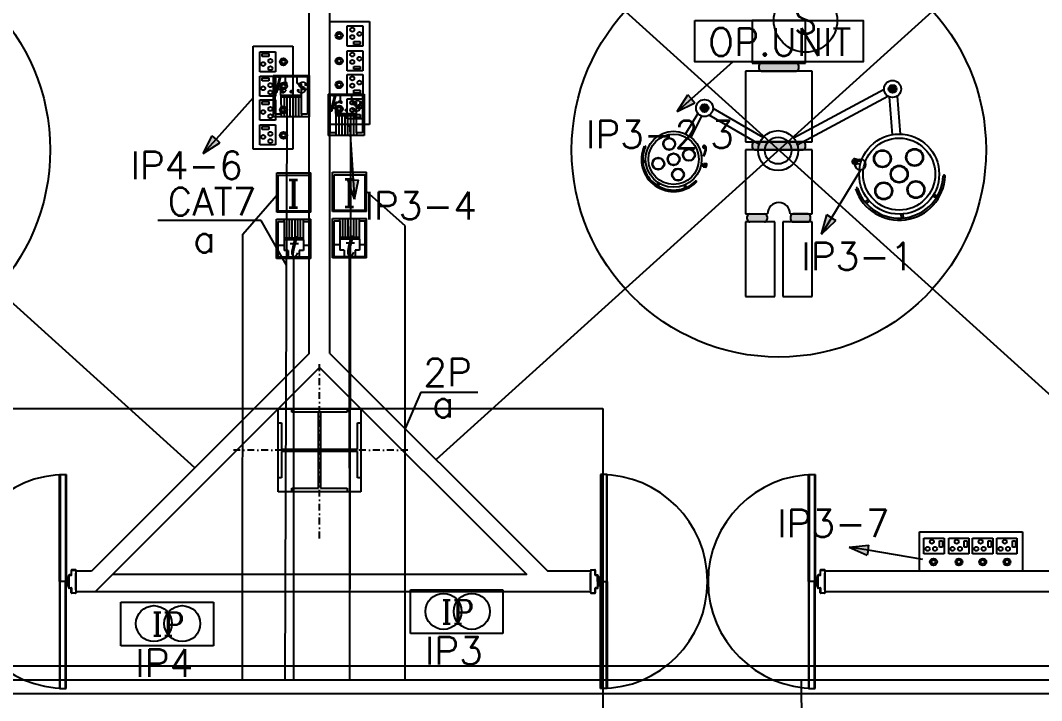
# Model space of a CAD drawing. Header units: inches. Extents: x 567429 to 582707, y 126347 to 133675.
# Drawn here: x 569376 to 570116, y 128859 to 129351 of the extents above; entities that cross this region are included whole.
import ezdxf
from ezdxf.enums import TextEntityAlignment as Align

# ---------------------------------------------------------------- set-up
doc = ezdxf.new("R2010")
doc.units = ezdxf.units.IN
doc.header["$MEASUREMENT"] = 0
doc.linetypes.add('DASHDOT2', pattern=[0.5, 0.25, -0.125, 0, -0.125])
for name, color, linetype in [('COMPUTER', 3, 'Continuous'), ('COMPUTER WIRE', 4, 'Continuous'), ('Door', 1, 'Continuous'), ('ELECT', 3, 'Continuous'), ('FIRE', 3, 'Continuous'), ('FIRE WIRE', 4, 'Continuous'), ('L.C C.T', 5, 'Continuous'), ('mobl', 11, 'Continuous'), ('SOCKET', 3, 'Continuous'), ('SOCKET WIRE', 4, 'Continuous'), ('SOTOON', 2, 'Continuous'), ('TEL', 3, 'Continuous'), ('TEL WIRE', 4, 'Continuous'), ('wall kanaf', 4, 'Continuous')]:
    doc.layers.add(name, color=color, linetype=linetype)
doc.styles.add('2floorplan$0$style1', font='romans.shx', dxfattribs={"height": 40})
doc.styles.add('ITALICT', font='italict', dxfattribs={"height": 22.5})
doc.styles.add('ROMANC', font='ROMANC.shx')
doc.styles.add('ROMANS', font='romans.shx')

# ---------------------------------------------------------------- blocks, each defined once
blk = doc.blocks.new('trans(IP)')
at = {"layer": 'SOCKET', "color": 3}
for p, q in [((-31.46, -16), (-31.46, 15.5)), ((-31.46, 15.5), (35.54, 15.5)), ((35.54, 15.5), (35.54, -16)), ((35.54, -16), (-31.46, -16))]:
    blk.add_line(p, q, dxfattribs=at)
for centre in [(-7.46, 0), (13.04, 0)]:
    blk.add_circle(centre, 13.04, dxfattribs=at)
at = {"layer": 'SOCKET', "color": 2, "style": 'ROMANC'}
blk.add_text('IP', height=17, dxfattribs=at).set_placement((-9.13, -8.91))
blk = doc.blocks.new('FELESH')
at = {"layer": 'ELECT', "ltscale": 5}
for points in [[(5.31, 6.5), (3.03, 7.97), (-0.07, -1.84)], [(5.31, 6.5), (3.03, 7.97), (-0.07, -1.84)], [(5.31, 6.5), (7.58, 5.03), (-0.07, -1.84)], [(5.31, 6.5), (7.58, 5.03), (-0.07, -1.84)]]:
    blk.add_hatch(color=4, dxfattribs=at).paths.add_polyline_path(points)
at = {"layer": 'ELECT', "color": 4, "ltscale": 5}
for p, q in [((20.97, 30.75), (5.31, 6.5)), ((5.31, 6.5), (-0.07, -1.84))]:
    blk.add_line(p, q, dxfattribs=at)
at = {"layer": 'ELECT', "color": 4}
for p, q in [((-0.07, -1.84), (3.03, 7.97)), ((5.31, 6.5), (3.03, 7.97)), ((5.31, 6.5), (7.58, 5.03)), ((-0.07, -1.84), (7.58, 5.03)), ((-0.07, -1.84), (7.58, 5.03))]:
    blk.add_line(p, q, dxfattribs=at)
blk = doc.blocks.new('OP.UNIT')
at = {"layer": 'SOCKET'}
blk.add_lwpolyline([(-0.6092, 0.2991), (0.6092, 0.2991), (0.6092, 0), (-0.6092, 0)], close=True, dxfattribs=at)
at = {"layer": 'SOCKET', "color": 2, "ltscale": 5, "style": 'ROMANS'}
blk.add_text('OP.UNIT', height=0.2, rotation=359.95776, dxfattribs=at).set_placement((0.0056, -0.0178), align=Align.BOTTOM_CENTER)
blk = doc.blocks.new('OP.S')
at = {"layer": 'SOCKET', "lineweight": -2, "ltscale": 2}
for p, q in [((-53.8, 0), (53.8, 0)), ((-53.8, -41.2), (-53.8, 0)), ((53.8, 0), (53.8, -41.2)), ((53.8, -41.2), (-53.8, -41.2))]:
    blk.add_line(p, q, dxfattribs=at)
at = {"layer": 'SOCKET', "color": 2, "lineweight": -2, "ltscale": 2}
for p, q in [((-49.2, -6.9), (-28.2, -6.9)), ((-49.2, -23.3), (-49.2, -6.9)), ((-33, -9.5), (-29.9, -9.5)), ((-33, -16.2), (-33, -9.5)), ((-29.9, -9.5), (-29.9, -16.2)), ((-28.2, -6.9), (-28.2, -23.3)), ((-23.2, -6.9), (-2.2, -6.9)), ((-23.2, -23.3), (-23.2, -6.9)), ((-7, -9.5), (-3.9, -9.5)), ((-7, -16.2), (-7, -9.5)), ((-3.9, -9.5), (-3.9, -16.2)), ((-2.2, -6.9), (-2.2, -23.3)), ((1.7, -6.9), (22.7, -6.9)), ((1.7, -23.3), (1.7, -6.9)), ((17.9, -9.5), (21, -9.5)), ((17.9, -16.2), (17.9, -9.5)), ((21, -9.5), (21, -16.2)), ((22.7, -6.9), (22.7, -23.3)), ((27, -6.9), (48, -6.9)), ((27, -23.3), (27, -6.9)), ((43.2, -9.5), (46.4, -9.5)), ((43.2, -16.2), (43.2, -9.5)), ((46.4, -9.5), (46.4, -16.2)), ((48, -6.9), (48, -23.3)), ((-29.9, -16.2), (-33, -16.2)), ((-3.9, -16.2), (-7, -16.2)), ((21, -16.2), (17.9, -16.2)), ((46.4, -16.2), (43.2, -16.2)), ((-28.2, -23.3), (-49.2, -23.3)), ((-2.2, -23.3), (-23.2, -23.3)), ((22.7, -23.3), (1.7, -23.3)), ((48, -23.3), (27, -23.3))]:
    blk.add_line(p, q, dxfattribs=at)
for centre, radius in [((-40.9, -10.4), 2.11), ((-14.9, -10.4), 2.11), ((10, -10.4), 2.11), ((35.3, -10.4), 2.11), ((-45.3, -17.9), 2.11), ((-37.6, -17.9), 2.11), ((-19.3, -17.9), 2.11), ((-11.6, -17.9), 2.11), ((5.6, -17.9), 2.11), ((13.2, -17.9), 2.11), ((30.9, -17.9), 2.11), ((38.6, -17.9), 2.11), ((-39.2, -31.6), 3.68), ((-39.2, -31.6), 2.04), ((-12.6, -31.6), 3.68), ((-12.6, -31.6), 2.04), ((12.3, -31.6), 3.68), ((12.2, -31.6), 2.04), ((37.6, -31.6), 3.68), ((37.6, -31.6), 2.04)]:
    blk.add_circle(centre, radius, dxfattribs=at)
blk = doc.blocks.new('INTERCOME')
at = {"layer": 'TEL', "ltscale": 7}
for p, q in [((-12.34, -3.65), (12.34, -3.65)), ((-12.34, -32.12), (-12.34, -3.65)), ((-11.21, -31.36), (-11.21, -5.53)), ((-11.21, -5.53), (11.21, -5.53)), ((11.21, -31.36), (11.21, -5.53)), ((12.34, -32.12), (12.34, -3.65)), ((12.34, -32.12), (-12.34, -32.12)), ((11.21, -31.36), (-11.21, -31.36))]:
    blk.add_line(p, q, dxfattribs=at)
at = {"layer": 'TEL', "color": 2, "ltscale": 7, "style": 'ROMANC'}
blk.add_text('I', height=20, dxfattribs=at).set_placement((-0.22, -18.73), align=Align.MIDDLE)
blk = doc.blocks.new('TEL SOCKET')
at = {"layer": 'TEL', "ltscale": 7}
for p, q in [((-12.09, -5.98), (12.09, -5.98)), ((-12.09, -33.87), (-12.09, -5.98)), ((-6.87, -7.82), (-6.87, -5.98)), ((6.9, -7.82), (6.9, -5.98)), ((12.09, -33.87), (12.09, -5.98)), ((-10.98, -33.13), (-10.98, -7.82)), ((-10.98, -7.82), (-6.87, -7.82)), ((-6.87, -7.82), (-6.87, -28.41)), ((6.9, -7.82), (10.98, -7.82)), ((6.91, -20.71), (6.9, -7.82)), ((10.98, -33.13), (10.98, -7.82)), ((-6.87, -19.24), (6.91, -19.24)), ((6.91, -20.71), (-6.87, -20.71)), ((6.91, -20.71), (6.91, -28.41)), ((-6.87, -24.69), (-10.98, -24.69)), ((-3.94, -28.41), (-6.87, -28.41)), ((-3.94, -28.41), (-3.94, -33.13)), ((6.91, -28.41), (3.94, -28.41)), ((3.94, -28.41), (3.94, -33.13)), ((10.98, -24.7), (6.91, -24.7)), ((12.09, -33.87), (-12.09, -33.87)), ((10.98, -33.13), (-10.98, -33.13))]:
    blk.add_line(p, q, dxfattribs=at)
at = {"layer": 'TEL', "color": 30, "ltscale": 7}
for p, q in [((-4.92, -19.24), (-4.92, -5.98)), ((-2.96, -19.24), (-2.96, -5.98)), ((-1.01, -19.24), (-1.01, -5.98)), ((0.95, -19.24), (0.95, -5.98)), ((2.9, -19.24), (2.9, -5.98)), ((4.86, -19.24), (4.86, -5.98))]:
    blk.add_line(p, q, dxfattribs=at)
at = {"layer": 'TEL', "color": 2, "ltscale": 7, "style": 'ITALICT'}
blk.add_text('t', height=14, dxfattribs=at).set_placement((-0.12, -25.67), align=Align.MIDDLE)
blk = doc.blocks.new('KEY.S')
at = {"layer": 'COMPUTER', "ltscale": 200}
for p, q in [((-35.1, 81), (-35.1, 0)), ((-35.1, 81), (35.1, 81)), ((35.1, 81), (35.1, 0)), ((-31.9, 78.8), (31.9, 78.8)), ((-31.9, 78.8), (-31.9, 5.4)), ((-20.1, 42.8), (-20.1, 65.1)), ((-20.1, 65.1), (-11.4, 65.1)), ((-11.4, 65.1), (-11.4, 78.8)), ((11.4, 65.1), (11.4, 78.8)), ((11.4, 65.1), (19.9, 65.1)), ((19.9, 5.4), (19.9, 65.1)), ((31.9, 78.8), (31.9, 5.4)), ((-31.9, 54.3), (-20.1, 54.3)), ((-20.1, 42.8), (-20, 5.4)), ((-20.1, 42.8), (19.9, 42.8)), ((19.9, 54.3), (31.9, 54.3)), ((19.9, 38.5), (-20.1, 38.5)), ((35.1, 0), (-35.1, 0)), ((-20, 5.4), (-31.9, 5.4)), ((-20, 5.4), (-20, 0)), ((31.9, 5.4), (19.9, 5.4)), ((19.9, 5.4), (19.9, 0))]:
    blk.add_line(p, q, dxfattribs=at)
at = {"layer": 'COMPUTER', "color": 30}
for p, q in [((-14.1, 38.5), (-14.1, 0)), ((-8.4, 38.5), (-8.4, 0)), ((-2.7, 38.5), (-2.7, 0)), ((2.9, 38.5), (2.9, 0)), ((8.6, 38.5), (8.6, 0)), ((14.3, 38.5), (14.3, 0))]:
    blk.add_line(p, q, dxfattribs=at)
at = {"layer": 'COMPUTER', "color": 2, "style": 'ITALICT'}
blk.add_text('k.s', height=30.48, dxfattribs=at).set_placement((-0.5, 62.6), align=Align.MIDDLE)
blk = doc.blocks.new('S&H')
at = {"layer": 'FIRE'}
blk.add_circle((0, 0), 22.99, dxfattribs=at)
at = {"layer": 'FIRE', "color": 2, "style": 'ROMANS'}
blk.add_text('S', height=20, dxfattribs=at).set_placement((-0.14, 0.2), align=Align.MIDDLE)

msp = doc.modelspace()

# ---------------------------------------------------------------- hatches: boundary and pattern name
at = {"layer": 'mobl'}
h = msp.add_hatch(color=15, dxfattribs=at)
h.paths.add_polyline_path([(569902.54, 129207.55, 0.414214), (569904.48, 129205.62), (569915.1, 129205.62, 0.414214), (569917.03, 129207.55), (569917.03, 129209.49, 0.414214), (569915.1, 129211.42), (569904.48, 129211.42, 0.414214), (569902.54, 129209.49)])
h.paths.add_polyline_path([(569933.94, 129209.49), (569933.94, 129207.55, 0.414214), (569935.87, 129205.62), (569946.5, 129205.62, 0.414214), (569948.43, 129207.55), (569948.43, 129209.49, 0.414214), (569946.5, 129211.42), (569935.87, 129211.42, 0.414214)])
h.paths.add_polyline_path([(569906.16, 129259.72, 0.414214), (569908.1, 129257.79), (569942.88, 129257.79, 0.414214), (569944.81, 129259.72), (569944.81, 129261.65, 0.414214), (569942.88, 129263.59), (569908.1, 129263.59, 0.414214), (569906.16, 129261.65)])
h.paths.add_polyline_path([(569911, 129316.72, 0.414214), (569912.93, 129314.79), (569938.05, 129314.79, 0.414214), (569939.98, 129316.72), (569939.98, 129318.65, 0.414214), (569938.05, 129320.58), (569912.93, 129320.58, 0.414214), (569911, 129318.65)])
for points in [[(570006.77, 129299.2, 1), (570008.84, 129304.54, 1)], [(569870.64, 129285.37, 1), (569872.71, 129290.72, 1)], [(569865.67, 129234.36, 0.450393), (569865.63, 129235.17, 0.343104), (569864.97, 129235.09, -0.830172), (569828.94, 129260.13, 0.343104), (569828.79, 129260.77, 0.450393), (569828.01, 129260.53, 0.829703)], [(569981.78, 129246.96), (569982.83, 129250.68), (569980.27, 129251.41, 0.387688), (569979.33, 129250.94, 0.022855), (569979.31, 129250.87), (569978.68, 129248.64, 0.414214), (569979.21, 129247.69)], [(569872.53, 129245.17, 0.36251), (569873.14, 129245.51, 0.044953), (569873.16, 129245.6), (569873.47, 129247.19, 0.50005), (569872.88, 129247.83, -0.071108), (569873.04, 129247.83), (569871.2, 129248.18), (569870.69, 129245.52)], [(570045.89, 129238.74, 0.450393), (570045.05, 129239.54, 0.343104), (570044.44, 129238.82, -0.830172), (569982.39, 129229.98, 0.343104), (569981.6, 129230.5, 0.450393), (569981.03, 129229.5, 0.829703)]]:
    msp.add_hatch(color=15, dxfattribs=at).paths.add_polyline_path(points)
h = msp.add_hatch(color=15, dxfattribs=at)
h.paths.add_polyline_path([(569847.7, 129266.18, 1), (569844.53, 129257.97, 1)])
h.paths.add_polyline_path([(569844.65, 129258.29, -1.000002), (569847.57, 129265.86, -1.000002)], flags=16)
h = msp.add_hatch(color=15, dxfattribs=at)
h.paths.add_polyline_path([(569861.98, 129258.27, 1), (569858.81, 129250.07, 1)])
h.paths.add_polyline_path([(569858.93, 129250.39, -1.000002), (569861.85, 129257.96, -1.000002)], flags=16)
h = msp.add_hatch(color=15, dxfattribs=at)
h.paths.add_polyline_path([(569998.21, 129245.54, 1), (570002.74, 129257.25, 1)])
h.paths.add_polyline_path([(570002.56, 129256.8, -1), (569998.39, 129245.99, -1)], flags=16)
h = msp.add_hatch(color=15, dxfattribs=at)
h.paths.add_polyline_path([(570021.51, 129246.46, 1), (570026.04, 129258.18, 1)])
h.paths.add_polyline_path([(570025.86, 129257.73, -1), (570021.69, 129246.91, -1)], flags=16)
h = msp.add_hatch(color=15, dxfattribs=at)
h.paths.add_polyline_path([(569839.79, 129251.9, 1), (569836.63, 129243.69, 1)])
h.paths.add_polyline_path([(569836.75, 129244.01, -1.000002), (569839.67, 129251.58, -1.000002)], flags=16)
h = msp.add_hatch(color=15, dxfattribs=at)
h.paths.add_polyline_path([(569850.88, 129255.08, 1), (569847.72, 129246.88, 1)])
h.paths.add_polyline_path([(569847.84, 129247.2, -1.000002), (569850.76, 129254.77, -1.000002)], flags=16)
h = msp.add_hatch(color=15, dxfattribs=at)
h.paths.add_polyline_path([(569857.55, 129230.25, 0.011368), (569858.49, 129230.64), (569857.65, 129232.49, -0.012506), (569856.72, 129232.1)])
h.paths.add_polyline_path([(569837.36, 129232.13, 0.010607), (569838.17, 129231.64), (569839.22, 129233.38, -0.011668), (569838.41, 129233.86)])
h.paths.add_polyline_path([(569829.14, 129248.75, -0.012506), (569829.05, 129249.76), (569827.03, 129249.64, 0.011368), (569827.11, 129248.63)])
h = msp.add_hatch(color=15, dxfattribs=at)
h.paths.add_polyline_path([(569854.07, 129243.99, 1), (569850.91, 129235.79, 1)])
h.paths.add_polyline_path([(569851.03, 129236.11, -1.000002), (569853.95, 129243.68, -1.000002)], flags=16)
h = msp.add_hatch(color=15, dxfattribs=at)
h.paths.add_polyline_path([(570010.33, 129234.35, 1), (570014.85, 129246.07, 1)])
h.paths.add_polyline_path([(570014.68, 129245.61, -1), (570010.5, 129234.8, -1)], flags=16)
h = msp.add_hatch(color=15, dxfattribs=at)
h.paths.add_polyline_path([(569999.14, 129222.24, 1), (570003.66, 129233.95, 1)])
h.paths.add_polyline_path([(570003.49, 129233.5, -1), (569999.31, 129222.69, -1)], flags=16)
h = msp.add_hatch(color=15, dxfattribs=at)
h.paths.add_polyline_path([(570022.44, 129223.16, 1), (570026.96, 129234.88, 1)])
h.paths.add_polyline_path([(570026.79, 129234.43, -1), (570022.61, 129223.61, -1)], flags=16)
h = msp.add_hatch(color=15, dxfattribs=at)
h.paths.add_polyline_path([(569991.01, 129220.86, -0.012506), (569990.07, 129221.96), (569987.82, 129220.14, 0.011368), (569988.75, 129219.03)])
h.paths.add_polyline_path([(570015.5, 129211.37, -0.011668), (570014.15, 129211.27), (570014.38, 129208.38, 0.010607), (570015.73, 129208.48)])
h.paths.add_polyline_path([(570039.4, 129222.96, 0.011368), (570040.16, 129224.2), (570037.65, 129225.65, -0.012506), (570036.89, 129224.42)])

# ---------------------------------------------------------------- linework, layer by layer
at = {"layer": 'COMPUTER', "color": 30, "ltscale": 7}
for p, q in [((569550.71, 129206.68), (569475.85, 129206.68)), ((569568.95, 129174.27), (569550.71, 129206.68))]:
    msp.add_line(p, q, dxfattribs=at)
at = {"layer": 'COMPUTER WIRE'}
for p, q in [((569569.38, 129281.64), (569567.77, 128874)), ((569615.43, 129268.18), (569614.7, 128874)), ((569942.49, 128586.46), (569941.98, 128874))]:
    msp.add_line(p, q, dxfattribs=at)
at = {"layer": 'Door', "color": 15, "ltscale": 8}
for p, q in [((569404.7, 128945.34), (569404.7, 129022.77)), ((569404.7, 129022.77), (569409.47, 129022.77)), ((569405.12, 129022.77), (569405.12, 128945.34)), ((569409.05, 129022.77), (569409.05, 128945.34)), ((569409.47, 129022.77), (569409.47, 128945.34)), ((569796.41, 129022.71), (569796.41, 128945.29)), ((569801.18, 129022.71), (569796.41, 129022.71)), ((569796.84, 129022.71), (569796.84, 128945.29)), ((569800.76, 129022.71), (569800.76, 128945.29)), ((569801.18, 128945.29), (569801.18, 129022.71)), ((569946.91, 128945.34), (569946.91, 129022.77)), ((569946.91, 129022.77), (569951.68, 129022.77)), ((569947.34, 129022.77), (569947.34, 128945.34)), ((569951.26, 129022.77), (569951.26, 128945.34)), ((569951.68, 129022.77), (569951.68, 128945.34)), ((569409.47, 128945.34), (569404.7, 128945.34)), ((569409.47, 128945.34), (569404.7, 128945.34)), ((569404.7, 128945.34), (569404.7, 128867.92)), ((569405.12, 128867.92), (569405.12, 128945.34)), ((569409.05, 128867.92), (569409.05, 128945.34)), ((569409.47, 128867.92), (569409.47, 128945.34)), ((569796.41, 128945.29), (569801.18, 128945.29)), ((569796.41, 128867.87), (569796.41, 128945.29)), ((569796.41, 128945.29), (569801.18, 128945.29)), ((569796.84, 128867.87), (569796.84, 128945.29)), ((569800.76, 128867.87), (569800.76, 128945.29)), ((569801.18, 128945.29), (569801.18, 128867.87)), ((569951.68, 128945.34), (569946.91, 128945.34)), ((569951.68, 128945.34), (569946.91, 128945.34)), ((569946.91, 128945.34), (569946.91, 128867.92)), ((569947.34, 128867.92), (569947.34, 128945.34)), ((569951.26, 128867.92), (569951.26, 128945.34)), ((569951.68, 128867.92), (569951.68, 128945.34)), ((569404.7, 128867.92), (569409.47, 128867.92)), ((569801.18, 128867.87), (569796.41, 128867.87)), ((569946.91, 128867.92), (569951.68, 128867.92))]:
    msp.add_line(p, q, dxfattribs=at)
at = {"layer": 'Door', "color": 15}
for p, q in [((569409.12, 128948.21), (569410.67, 128948.21)), ((569411.38, 128949.79), (569411.38, 128945.29)), ((569411.56, 128945.29), (569411.56, 128949.79)), ((569413.2, 128950.06), (569411.65, 128950.06)), ((569411.65, 128949.88), (569413.2, 128949.88)), ((569413.29, 128953.5), (569413.29, 128950.15)), ((569413.47, 128950.15), (569413.47, 128953.5)), ((569416.41, 128953.77), (569413.56, 128953.77)), ((569413.56, 128953.59), (569416.41, 128953.59)), ((569416.5, 128953.5), (569416.5, 128952.87)), ((569416.5, 128952.87), (569416.68, 128952.87)), ((569416.5, 128939.29), (569416.5, 128951.29)), ((569416.68, 128952.87), (569416.68, 128953.5)), ((569789.2, 128952.81), (569789.2, 128953.45)), ((569789.38, 128952.81), (569789.2, 128952.81)), ((569789.2, 128939.29), (569789.2, 128951.29)), ((569789.38, 128953.45), (569789.38, 128952.81)), ((569789.47, 128953.72), (569792.32, 128953.72)), ((569792.32, 128953.54), (569789.47, 128953.54)), ((569792.41, 128950.1), (569792.41, 128953.45)), ((569792.59, 128953.45), (569792.59, 128950.1)), ((569792.68, 128950.01), (569794.23, 128950.01)), ((569794.23, 128949.83), (569792.68, 128949.83)), ((569794.32, 128945.24), (569794.32, 128949.74)), ((569794.5, 128949.74), (569794.5, 128945.24)), ((569796.76, 128948.15), (569795.21, 128948.15)), ((569951.33, 128948.21), (569952.88, 128948.21)), ((569953.59, 128949.79), (569953.59, 128945.29)), ((569953.77, 128945.29), (569953.77, 128949.79)), ((569955.41, 128950.06), (569953.87, 128950.06)), ((569953.87, 128949.88), (569955.41, 128949.88)), ((569955.5, 128953.5), (569955.5, 128950.15)), ((569955.68, 128950.15), (569955.68, 128953.5)), ((569958.62, 128953.77), (569955.77, 128953.77)), ((569955.77, 128953.59), (569958.62, 128953.59)), ((569958.72, 128953.5), (569958.72, 128952.87)), ((569958.72, 128952.87), (569958.9, 128952.87)), ((569958.72, 128939.29), (569958.72, 128951.29)), ((569958.9, 128952.87), (569958.9, 128953.5)), ((569409.12, 128942.48), (569410.67, 128942.48)), ((569409.9, 128941.7), (569409.9, 128943.25)), ((569411.38, 128940.79), (569411.38, 128945.29)), ((569411.56, 128945.29), (569411.56, 128940.79)), ((569411.65, 128940.7), (569413.2, 128940.7)), ((569413.2, 128940.52), (569411.65, 128940.52)), ((569413.29, 128937.08), (569413.29, 128940.43)), ((569413.47, 128940.43), (569413.47, 128937.08)), ((569792.41, 128940.37), (569792.41, 128937.02)), ((569792.59, 128937.02), (569792.59, 128940.37)), ((569794.23, 128940.64), (569792.68, 128940.64)), ((569792.68, 128940.46), (569794.23, 128940.46)), ((569794.32, 128945.24), (569794.32, 128940.74)), ((569794.5, 128940.74), (569794.5, 128945.24)), ((569796.76, 128942.43), (569795.21, 128942.43)), ((569795.99, 128941.65), (569795.99, 128943.2)), ((569951.33, 128942.48), (569952.88, 128942.48)), ((569952.11, 128941.7), (569952.11, 128943.25)), ((569953.59, 128940.79), (569953.59, 128945.29)), ((569953.77, 128945.29), (569953.77, 128940.79)), ((569953.87, 128940.7), (569955.41, 128940.7)), ((569955.41, 128940.52), (569953.87, 128940.52)), ((569955.5, 128937.08), (569955.5, 128940.43)), ((569955.68, 128940.43), (569955.68, 128937.08)), ((569413.56, 128936.99), (569416.41, 128936.99)), ((569416.41, 128936.8), (569413.56, 128936.8)), ((569416.5, 128937.08), (569416.5, 128937.71)), ((569416.5, 128937.71), (569416.68, 128937.71)), ((569416.68, 128937.71), (569416.68, 128937.08)), ((569789.38, 128937.66), (569789.2, 128937.66)), ((569789.2, 128937.66), (569789.2, 128937.02)), ((569789.38, 128937.02), (569789.38, 128937.66)), ((569792.32, 128936.93), (569789.47, 128936.93)), ((569789.47, 128936.75), (569792.32, 128936.75)), ((569955.77, 128936.99), (569958.62, 128936.99)), ((569958.62, 128936.8), (569955.77, 128936.8)), ((569958.72, 128937.08), (569958.72, 128937.71)), ((569958.72, 128937.71), (569958.9, 128937.71)), ((569958.9, 128937.71), (569958.9, 128937.08))]:
    msp.add_line(p, q, dxfattribs=at)
at = {"layer": 'Door', "color": 15, "linetype": 'Continuous', "ltscale": 100}
for p, q in [((569409.47, 128948.21), (569409.47, 128945.08)), ((569409.68, 128945.08), (569409.68, 128947.84)), ((569409.79, 128942.89), (569409.79, 128947.8)), ((569409.9, 128948.99), (569409.9, 128947.44)), ((569410, 128942.89), (569410, 128947.8)), ((569410.11, 128947.46), (569410.11, 128942.85)), ((569410.32, 128947.46), (569410.11, 128947.46)), ((569410.32, 128947.46), (569410.32, 128942.48)), ((569411.38, 128947.46), (569410.32, 128947.46)), ((569410.32, 128947.46), (569410.32, 128943.22)), ((569411.27, 128947.36), (569410.43, 128947.36)), ((569410.43, 128947.36), (569410.43, 128943.33)), ((569411.27, 128943.33), (569411.27, 128947.36)), ((569411.38, 128943.22), (569411.38, 128947.46)), ((569794.5, 128947.41), (569795.56, 128947.41)), ((569794.5, 128943.17), (569794.5, 128947.41)), ((569794.61, 128947.3), (569795.46, 128947.3)), ((569794.61, 128943.27), (569794.61, 128947.3)), ((569795.46, 128947.3), (569795.46, 128943.27)), ((569795.56, 128947.41), (569795.56, 128942.43)), ((569795.56, 128947.41), (569795.78, 128947.41)), ((569795.56, 128947.41), (569795.56, 128943.17)), ((569795.78, 128947.41), (569795.78, 128942.79)), ((569795.88, 128942.84), (569795.88, 128947.74)), ((569795.99, 128948.93), (569795.99, 128947.38)), ((569796.09, 128942.84), (569796.09, 128947.74)), ((569796.2, 128945.02), (569796.2, 128947.79)), ((569796.41, 128948.15), (569796.41, 128945.02)), ((569951.68, 128948.21), (569951.68, 128945.08)), ((569951.9, 128945.08), (569951.9, 128947.84)), ((569952, 128942.89), (569952, 128947.8)), ((569952.11, 128948.99), (569952.11, 128947.44)), ((569952.21, 128942.89), (569952.21, 128947.8)), ((569952.32, 128947.46), (569952.32, 128942.85)), ((569952.53, 128947.46), (569952.32, 128947.46)), ((569952.53, 128947.46), (569952.53, 128942.48)), ((569953.59, 128947.46), (569952.53, 128947.46)), ((569952.53, 128947.46), (569952.53, 128943.22)), ((569953.49, 128947.36), (569952.64, 128947.36)), ((569952.64, 128947.36), (569952.64, 128943.33)), ((569953.49, 128943.33), (569953.49, 128947.36)), ((569953.59, 128943.22), (569953.59, 128947.46)), ((569409.47, 128945.08), (569409.68, 128945.08)), ((569410.32, 128943.22), (569411.38, 128943.22)), ((569410.43, 128943.33), (569411.27, 128943.33)), ((569795.56, 128943.17), (569794.5, 128943.17)), ((569795.46, 128943.27), (569794.61, 128943.27)), ((569796.41, 128945.02), (569796.2, 128945.02)), ((569951.68, 128945.08), (569951.9, 128945.08)), ((569952.53, 128943.22), (569953.59, 128943.22)), ((569952.64, 128943.33), (569953.49, 128943.33))]:
    msp.add_line(p, q, dxfattribs=at)
at = {"layer": 'Door', "color": 15, "ltscale": 8}
for centre, radius in [((569409.9, 128948.21), 0.424), ((569409.9, 128948.21), 0.298), ((569795.99, 128948.15), 0.424), ((569795.99, 128948.16), 0.298), ((569952.11, 128948.21), 0.424), ((569952.11, 128948.21), 0.298), ((569409.9, 128942.48), 0.424), ((569409.9, 128942.47), 0.298), ((569795.99, 128942.43), 0.424), ((569795.99, 128942.42), 0.298), ((569952.11, 128942.48), 0.424), ((569952.11, 128942.47), 0.298)]:
    msp.add_circle(centre, radius, dxfattribs=at)
at = {"layer": 'Door', "color": 15, "linetype": 'Continuous', "ltscale": 100}
for centre, start, end in [((569409.47, 128945.34), 90, 270), ((569796.41, 128945.29), 270, 90), ((569951.68, 128945.34), 90, 270)]:
    msp.add_arc(centre, 77.42, start, end, dxfattribs=at)
at = {"layer": 'Door', "color": 15}
for centre, radius, start, end in [((569411.65, 128949.79), 0.272, 90, 180), ((569411.65, 128949.79), 0.0907, 90, 180), ((569413.2, 128950.15), 0.272, 270, 360), ((569413.2, 128950.15), 0.0907, 270, 360), ((569413.56, 128953.5), 0.272, 90, 180), ((569413.56, 128953.5), 0.0907, 90, 180), ((569416.41, 128953.5), 0.272, 0, 90), ((569416.41, 128953.5), 0.0907, 0, 90), ((569789.47, 128953.45), 0.272, 90, 180), ((569789.47, 128953.45), 0.0907, 90, 180), ((569792.32, 128953.45), 0.272, 360, 90), ((569792.32, 128953.45), 0.0907, 0, 90), ((569792.68, 128950.1), 0.272, 180, 270), ((569792.68, 128950.1), 0.0907, 180, 270), ((569794.23, 128949.74), 0.272, 0, 90), ((569794.23, 128949.74), 0.0907, 0, 90), ((569953.87, 128949.79), 0.272, 90, 180), ((569953.87, 128949.79), 0.0907, 90, 180), ((569955.41, 128950.15), 0.272, 270, 360), ((569955.41, 128950.15), 0.0907, 270, 360), ((569955.77, 128953.5), 0.272, 90, 180), ((569955.77, 128953.5), 0.0907, 90, 180), ((569958.62, 128953.5), 0.272, 0, 90), ((569958.62, 128953.5), 0.0907, 0, 90), ((569411.65, 128940.79), 0.272, 180, 270), ((569411.65, 128940.79), 0.0907, 180, 270), ((569413.2, 128940.43), 0.272, 0, 90), ((569413.2, 128940.43), 0.0907, 0, 90), ((569792.68, 128940.37), 0.272, 90, 180), ((569792.68, 128940.37), 0.0907, 90, 180), ((569794.23, 128940.74), 0.0907, 270, 0), ((569794.23, 128940.74), 0.272, 270, 360), ((569953.87, 128940.79), 0.272, 180, 270), ((569953.87, 128940.79), 0.0907, 180, 270), ((569955.41, 128940.43), 0.272, 0, 90), ((569955.41, 128940.43), 0.0907, 0, 90), ((569413.56, 128937.08), 0.272, 180, 270), ((569413.56, 128937.08), 0.0907, 180, 270), ((569416.41, 128937.08), 0.0907, 270, 360), ((569416.41, 128937.08), 0.272, 270, 360), ((569789.47, 128937.02), 0.272, 180, 270), ((569789.47, 128937.02), 0.0907, 180, 270), ((569792.32, 128937.02), 0.0907, 270, 0), ((569792.32, 128937.02), 0.272, 270, 0), ((569955.77, 128937.08), 0.272, 180, 270), ((569955.77, 128937.08), 0.0907, 180, 270), ((569958.62, 128937.08), 0.0907, 270, 360), ((569958.62, 128937.08), 0.272, 270, 360)]:
    msp.add_arc(centre, radius, start, end, dxfattribs=at)
at = {"layer": 'FIRE WIRE'}
for p, q in [((569268.1, 129070.56), (569798.03, 129070.56)), ((569798.03, 129070.56), (569798.03, 128852.44))]:
    msp.add_line(p, q, dxfattribs=at)
at = {"layer": 'L.C C.T', "color": 2, "ltscale": 7}
for p, q in [((574312.63, 128884), (569255.53, 128884)), ((570852.32, 128864), (569255.53, 128864))]:
    msp.add_line(p, q, dxfattribs=at)
at = {"layer": 'L.C C.T'}
msp.add_line((570862.32, 128874, 0), (569245.53, 128874), dxfattribs=at)
at = {"layer": 'mobl', "color": 15}
for p, q in [((569502.66, 129027.64), (568959.08, 129518.88)), ((570214.4, 128996.7), (569636.58, 129518.88)), ((570214.4, 129518.88), (569677.38, 129033.57)), ((569944.81, 129351.5), (569906.16, 129351.5)), ((569906.16, 129351.5), (569906.16, 129320.58)), ((569944.81, 129320.58), (569944.81, 129351.5)), ((569906.16, 129320.58), (569944.81, 129320.58)), ((569911, 129318.65), (569911, 129316.72)), ((569938.05, 129320.58), (569912.93, 129320.58)), ((569939.98, 129316.72), (569939.98, 129318.65)), ((569949.64, 129314.79), (569901.33, 129314.79)), ((569901.33, 129314.79), (569901.33, 129263.59)), ((569912.93, 129314.79), (569938.05, 129314.79)), ((569949.64, 129263.59), (569949.64, 129314.79)), ((569936.09, 129266.53), (570001.63, 129301.84)), ((569938.83, 129261.43), (570004.38, 129296.73)), ((569938.83, 129261.43), (570004.38, 129296.73)), ((570005.34, 129296.21), (570007.47, 129268.73)), ((570011.12, 129296.66), (570013.25, 129269.18)), ((569914.12, 129266.86), (569877.84, 129287.83)), ((569866.93, 129284.1), (569858, 129269.31)), ((569869.61, 129282.23), (569861.69, 129267.05)), ((569911.22, 129261.84), (569874.94, 129282.81)), ((570009.67, 129269.04), (570009.67, 129269.05)), ((570011.02, 129269.15), (570011.02, 129269.15)), ((569901.33, 129263.59), (569949.64, 129263.59)), ((569949.64, 129257.79), (569901.33, 129257.79)), ((569901.33, 129257.79), (569901.33, 129211.42)), ((569906.16, 129261.65), (569906.16, 129259.72)), ((569942.88, 129263.59), (569908.1, 129263.59)), ((569908.1, 129257.79), (569942.88, 129257.79)), ((569944.81, 129259.72), (569944.81, 129261.65)), ((569949.64, 129211.42), (569949.64, 129257.79)), ((569978.68, 129248.64), (569979.31, 129250.87)), ((569982.83, 129250.68), (569980.27, 129251.41)), ((569981.78, 129246.96), (569982.83, 129250.68)), ((569829.05, 129249.76), (569827.03, 129249.64)), ((569829.14, 129248.75), (569827.11, 129248.63)), ((569869.09, 129246.51), (569870.82, 129246.18)), ((569869.34, 129247.84), (569871.07, 129247.51)), ((569870.69, 129245.52), (569871.2, 129248.18)), ((569870.69, 129245.52), (569872.53, 129245.17)), ((569871.2, 129248.18), (569873.04, 129247.83)), ((569873.16, 129245.6), (569873.47, 129247.19)), ((569981.78, 129246.96), (569979.21, 129247.69)), ((569984.46, 129247.2), (569982.04, 129247.89)), ((569984.99, 129249.06), (569982.57, 129249.75)), ((570045, 129239.54), (570045.1, 129239.55)), ((569837.36, 129232.13), (569838.41, 129233.86)), ((569838.17, 129231.64), (569839.22, 129233.38)), ((569856.72, 129232.1), (569857.55, 129230.25)), ((569857.65, 129232.49), (569858.49, 129230.64)), ((569865.66, 129235.15), (569865.6, 129235.19)), ((569990.07, 129221.96), (569987.82, 129220.14)), ((569991.01, 129220.86), (569988.75, 129219.03)), ((570036.89, 129224.42), (570039.4, 129222.96)), ((570037.65, 129225.65), (570040.16, 129224.2)), ((569901.33, 129211.42), (569917.27, 129211.42)), ((569902.54, 129207.55), (569902.54, 129209.49)), ((569904.48, 129211.42), (569915.1, 129211.42)), ((569917.03, 129209.49), (569917.03, 129207.55)), ((569933.7, 129211.42), (569949.64, 129211.42)), ((569933.94, 129209.49), (569933.94, 129207.55)), ((569946.5, 129211.42), (569935.87, 129211.42)), ((569948.43, 129207.55), (569948.43, 129209.49)), ((570014.38, 129208.38), (570014.15, 129211.27)), ((570015.73, 129208.48), (570015.5, 129211.37)), ((569901.33, 129205.62), (569901.33, 129151.52)), ((569922.59, 129205.62), (569901.33, 129205.62)), ((569915.1, 129205.62), (569904.48, 129205.62)), ((569922.59, 129151.52), (569922.59, 129205.62)), ((569928.38, 129205.62), (569928.38, 129151.52)), ((569949.64, 129205.62), (569928.38, 129205.62)), ((569935.87, 129205.62), (569946.5, 129205.62)), ((569949.64, 129151.52), (569949.64, 129205.62)), ((569901.33, 129151.52), (569922.59, 129151.52)), ((569928.38, 129151.52), (569949.64, 129151.52))]:
    msp.add_line(p, q, dxfattribs=at)
for centre, radius in [((569247.99, 129257.79), 150), ((569925.49, 129257.79), 150), ((570007.81, 129301.87), 6.17), ((570007.81, 129301.87), 2.87), ((569871.68, 129288.05), 6.17), ((569871.68, 129288.05), 2.87), ((569849.3, 129250.98), 20.29), ((569849.3, 129250.98), 18.26), ((569846.11, 129262.08), 4.4), ((569846.11, 129262.08), 4.06), ((569924.96, 129257.25), 14.49), ((569924.96, 129257.25), 9.66), ((570012.59, 129240.21), 28.98), ((570012.59, 129240.21), 26.08), ((569860.39, 129254.17), 4.4), ((569860.39, 129254.17), 4.06), ((570000.48, 129251.39), 6.28), ((570023.77, 129252.32), 6.28), ((570023.77, 129252.32), 5.8), ((569838.21, 129247.79), 4.4), ((569838.21, 129247.79), 4.06), ((569849.3, 129250.98), 4.4), ((569849.3, 129250.98), 4.06), ((570000.48, 129251.39), 5.8), ((569852.49, 129239.89), 4.4), ((569852.49, 129239.89), 4.06), ((570012.59, 129240.21), 6.28), ((570012.59, 129240.21), 5.8), ((570001.4, 129228.1), 6.28), ((570001.4, 129228.1), 5.8), ((570024.7, 129229.02), 6.28), ((570024.7, 129229.02), 5.8)]:
    msp.add_circle(centre, radius, dxfattribs=at)
for centre, radius, start, end in [((569912.93, 129318.65), 1.93, 90, 180), ((569912.93, 129316.72), 1.93, 180, 270), ((569938.05, 129318.65), 1.93, 0, 90), ((569938.05, 129316.72), 1.93, 270, 360), ((569849.3, 129250.98), 23.33, 155.83771, 314.56793), ((569849.3, 129250.98), 22.32, 155.80588, 314.59976), ((569828.45, 129260.35), 0.541, 335.80588, 55.20282), ((569908.1, 129261.65), 1.93, 90, 180), ((569908.1, 129259.72), 1.93, 180, 270), ((569942.88, 129261.65), 1.93, 0, 90), ((569942.88, 129259.72), 1.93, 270, 360), ((569980.05, 129250.66), 0.773, 74.12764, 164.12764), ((569872.63, 129245.7), 0.541, 259.18607, 349.18607), ((569872.94, 129247.29), 0.541, 349.18607, 79.18607), ((569979.42, 129248.43), 0.773, 164.12764, 254.12764), ((570012.59, 129240.21), 33.33, 198.74578, 357.476), ((570012.59, 129240.21), 31.88, 198.71395, 357.50783), ((570045.21, 129238.79), 0.773, 98.11089, 177.50783), ((570045.11, 129238.77), 0.773, 357.476, 98.11089), ((569865.35, 129234.71), 0.541, 55.20282, 134.59976), ((569865.29, 129234.75), 0.541, 314.56793, 55.20282), ((569981.66, 129229.73), 0.773, 18.71395, 98.11089), ((569925.49, 129211.42), 8.21, 0, 180), ((569904.48, 129209.49), 1.93, 90, 180), ((569904.48, 129207.55), 1.93, 180, 270), ((569915.1, 129209.49), 1.93, 0, 90), ((569915.1, 129207.55), 1.93, 270, 360), ((569935.87, 129209.49), 1.93, 90, 180), ((569935.87, 129207.55), 1.93, 180, 270), ((569946.5, 129209.49), 1.93, 360, 90), ((569946.5, 129207.55), 1.93, 270, 360)]:
    msp.add_arc(centre, radius, start, end, dxfattribs=at)
at = {"layer": 'SOCKET WIRE'}
msp.add_circle((569984.46, 129247.2), 3.87, dxfattribs=at)
at = {"layer": 'SOTOON', "color": 15, "linetype": 'DASHDOT2', "ltscale": 20}
for p, q in [((569592.99, 128976.46), (569592.99, 129104.12)), ((569592.99, 128976.46), (569592.99, 129104.12)), ((569592.99, 128976.46), (569592.99, 129104.12)), ((569592.99, 128976.46), (569592.99, 129104.12)), ((569592.99, 128976.46), (569592.99, 129104.12)), ((569656.82, 129040.29), (569529.16, 129040.29)), ((569656.82, 129040.29), (569529.16, 129040.29)), ((569656.82, 129040.29), (569529.16, 129040.29)), ((569656.82, 129040.29), (569529.16, 129040.29)), ((569656.82, 129040.29), (569529.16, 129040.29))]:
    msp.add_line(p, q, dxfattribs=at)
at = {"layer": 'SOTOON', "color": 15}
for p, q in [((569562.99, 129070.29), (569622.99, 129070.29)), ((569562.99, 129010.29), (569562.99, 129070.29)), ((569562.99, 129070.29), (569622.99, 129070.29)), ((569562.99, 129010.29), (569562.99, 129070.29)), ((569562.99, 129070.29), (569622.99, 129070.29)), ((569562.99, 129010.29), (569562.99, 129070.29)), ((569562.99, 129070.29), (569622.99, 129070.29)), ((569562.99, 129010.29), (569562.99, 129070.29)), ((569562.99, 129070.29), (569622.99, 129070.29)), ((569562.99, 129010.29), (569562.99, 129070.29)), ((569572.99, 129067.79), (569572.99, 129070.29)), ((569572.99, 129070.29), (569612.99, 129070.29)), ((569572.99, 129070.29), (569612.99, 129070.29)), ((569572.99, 129067.79), (569572.99, 129070.29)), ((569572.99, 129070.29), (569612.99, 129070.29)), ((569572.99, 129067.79), (569572.99, 129070.29)), ((569572.99, 129070.29), (569612.99, 129070.29)), ((569572.99, 129067.79), (569572.99, 129070.29)), ((569572.99, 129070.29), (569612.99, 129070.29)), ((569572.99, 129067.79), (569572.99, 129070.29)), ((569592.24, 129067.79), (569572.99, 129067.79)), ((569592.24, 129067.79), (569572.99, 129067.79)), ((569592.24, 129067.79), (569572.99, 129067.79)), ((569592.24, 129067.79), (569572.99, 129067.79)), ((569592.24, 129067.79), (569572.99, 129067.79)), ((569592.24, 129041.04), (569592.24, 129067.79)), ((569592.24, 129041.04), (569592.24, 129067.79)), ((569592.24, 129041.04), (569592.24, 129067.79)), ((569592.24, 129041.04), (569592.24, 129067.79)), ((569592.24, 129041.04), (569592.24, 129067.79)), ((569612.99, 129067.79), (569593.74, 129067.79)), ((569593.74, 129067.79), (569593.74, 129041.04)), ((569612.99, 129067.79), (569593.74, 129067.79)), ((569593.74, 129067.79), (569593.74, 129041.04)), ((569612.99, 129067.79), (569593.74, 129067.79)), ((569593.74, 129067.79), (569593.74, 129041.04)), ((569612.99, 129067.79), (569593.74, 129067.79)), ((569593.74, 129067.79), (569593.74, 129041.04)), ((569612.99, 129067.79), (569593.74, 129067.79)), ((569593.74, 129067.79), (569593.74, 129041.04)), ((569612.99, 129070.29), (569612.99, 129067.79)), ((569612.99, 129070.29), (569612.99, 129067.79)), ((569612.99, 129070.29), (569612.99, 129067.79)), ((569612.99, 129070.29), (569612.99, 129067.79)), ((569612.99, 129070.29), (569612.99, 129067.79)), ((569622.99, 129070.29), (569622.99, 129010.29)), ((569622.99, 129070.29), (569622.99, 129010.29)), ((569622.99, 129070.29), (569622.99, 129010.29)), ((569622.99, 129070.29), (569622.99, 129010.29)), ((569622.99, 129070.29), (569622.99, 129010.29)), ((569562.99, 129020.29), (569562.99, 129060.29)), ((569562.99, 129060.29), (569565.49, 129060.29)), ((569562.99, 129020.29), (569562.99, 129060.29)), ((569562.99, 129060.29), (569565.49, 129060.29)), ((569562.99, 129020.29), (569562.99, 129060.29)), ((569562.99, 129060.29), (569565.49, 129060.29)), ((569562.99, 129020.29), (569562.99, 129060.29)), ((569562.99, 129060.29), (569565.49, 129060.29)), ((569562.99, 129020.29), (569562.99, 129060.29)), ((569562.99, 129060.29), (569565.49, 129060.29)), ((569565.49, 129060.29), (569565.49, 129041.04)), ((569565.49, 129060.29), (569565.49, 129041.04)), ((569565.49, 129060.29), (569565.49, 129041.04)), ((569565.49, 129060.29), (569565.49, 129041.04)), ((569565.49, 129060.29), (569565.49, 129041.04)), ((569620.49, 129041.04), (569620.49, 129060.29)), ((569620.49, 129060.29), (569622.99, 129060.29)), ((569620.49, 129041.04), (569620.49, 129060.29)), ((569620.49, 129060.29), (569622.99, 129060.29)), ((569620.49, 129041.04), (569620.49, 129060.29)), ((569620.49, 129060.29), (569622.99, 129060.29)), ((569620.49, 129041.04), (569620.49, 129060.29)), ((569620.49, 129060.29), (569622.99, 129060.29)), ((569620.49, 129041.04), (569620.49, 129060.29)), ((569620.49, 129060.29), (569622.99, 129060.29)), ((569622.99, 129060.29), (569622.99, 129020.29)), ((569622.99, 129060.29), (569622.99, 129020.29)), ((569622.99, 129060.29), (569622.99, 129020.29)), ((569622.99, 129060.29), (569622.99, 129020.29)), ((569622.99, 129060.29), (569622.99, 129020.29)), ((569565.49, 129041.04), (569592.24, 129041.04)), ((569565.49, 129041.04), (569592.24, 129041.04)), ((569565.49, 129041.04), (569592.24, 129041.04)), ((569565.49, 129041.04), (569592.24, 129041.04)), ((569565.49, 129041.04), (569592.24, 129041.04)), ((569592.24, 129039.54), (569565.49, 129039.54)), ((569565.49, 129039.54), (569565.49, 129020.29)), ((569592.24, 129039.54), (569565.49, 129039.54)), ((569565.49, 129039.54), (569565.49, 129020.29)), ((569592.24, 129039.54), (569565.49, 129039.54)), ((569565.49, 129039.54), (569565.49, 129020.29)), ((569592.24, 129039.54), (569565.49, 129039.54)), ((569565.49, 129039.54), (569565.49, 129020.29)), ((569592.24, 129039.54), (569565.49, 129039.54)), ((569565.49, 129039.54), (569565.49, 129020.29)), ((569592.24, 129012.79), (569592.24, 129039.54)), ((569592.24, 129012.79), (569592.24, 129039.54)), ((569592.24, 129012.79), (569592.24, 129039.54)), ((569592.24, 129012.79), (569592.24, 129039.54)), ((569592.24, 129012.79), (569592.24, 129039.54)), ((569593.74, 129041.04), (569620.49, 129041.04)), ((569593.74, 129041.04), (569620.49, 129041.04)), ((569593.74, 129041.04), (569620.49, 129041.04)), ((569593.74, 129041.04), (569620.49, 129041.04)), ((569593.74, 129041.04), (569620.49, 129041.04)), ((569620.49, 129039.54), (569593.74, 129039.54)), ((569593.74, 129039.54), (569593.74, 129012.79)), ((569620.49, 129039.54), (569593.74, 129039.54)), ((569593.74, 129039.54), (569593.74, 129012.79)), ((569620.49, 129039.54), (569593.74, 129039.54)), ((569593.74, 129039.54), (569593.74, 129012.79)), ((569620.49, 129039.54), (569593.74, 129039.54)), ((569593.74, 129039.54), (569593.74, 129012.79)), ((569620.49, 129039.54), (569593.74, 129039.54)), ((569593.74, 129039.54), (569593.74, 129012.79)), ((569620.49, 129020.29), (569620.49, 129039.54)), ((569620.49, 129020.29), (569620.49, 129039.54)), ((569620.49, 129020.29), (569620.49, 129039.54)), ((569620.49, 129020.29), (569620.49, 129039.54)), ((569620.49, 129020.29), (569620.49, 129039.54)), ((569565.49, 129020.29), (569562.99, 129020.29)), ((569565.49, 129020.29), (569562.99, 129020.29)), ((569565.49, 129020.29), (569562.99, 129020.29)), ((569565.49, 129020.29), (569562.99, 129020.29)), ((569565.49, 129020.29), (569562.99, 129020.29)), ((569622.99, 129020.29), (569620.49, 129020.29)), ((569622.99, 129020.29), (569620.49, 129020.29)), ((569622.99, 129020.29), (569620.49, 129020.29)), ((569622.99, 129020.29), (569620.49, 129020.29)), ((569622.99, 129020.29), (569620.49, 129020.29)), ((569622.99, 129010.29), (569562.99, 129010.29)), ((569622.99, 129010.29), (569562.99, 129010.29)), ((569622.99, 129010.29), (569562.99, 129010.29)), ((569622.99, 129010.29), (569562.99, 129010.29)), ((569622.99, 129010.29), (569562.99, 129010.29)), ((569572.99, 129010.29), (569572.99, 129012.79)), ((569572.99, 129012.79), (569592.24, 129012.79)), ((569572.99, 129010.29), (569572.99, 129012.79)), ((569572.99, 129012.79), (569592.24, 129012.79)), ((569572.99, 129010.29), (569572.99, 129012.79)), ((569572.99, 129012.79), (569592.24, 129012.79)), ((569572.99, 129010.29), (569572.99, 129012.79)), ((569572.99, 129012.79), (569592.24, 129012.79)), ((569572.99, 129010.29), (569572.99, 129012.79)), ((569572.99, 129012.79), (569592.24, 129012.79)), ((569612.99, 129010.29), (569572.99, 129010.29)), ((569612.99, 129010.29), (569572.99, 129010.29)), ((569612.99, 129010.29), (569572.99, 129010.29)), ((569612.99, 129010.29), (569572.99, 129010.29)), ((569612.99, 129010.29), (569572.99, 129010.29)), ((569593.74, 129012.79), (569612.99, 129012.79)), ((569593.74, 129012.79), (569612.99, 129012.79)), ((569593.74, 129012.79), (569612.99, 129012.79)), ((569593.74, 129012.79), (569612.99, 129012.79)), ((569593.74, 129012.79), (569612.99, 129012.79)), ((569612.99, 129012.79), (569612.99, 129010.29)), ((569612.99, 129012.79), (569612.99, 129010.29)), ((569612.99, 129012.79), (569612.99, 129010.29)), ((569612.99, 129012.79), (569612.99, 129010.29)), ((569612.99, 129012.79), (569612.99, 129010.29))]:
    msp.add_line(p, q, dxfattribs=at)
at = {"layer": 'TEL', "color": 30, "ltscale": 180}
for q in [(569654.98, 129055.97), (569707.66, 129082.34)]:
    msp.add_line((569666.24, 129082.34), q, dxfattribs=at)
at = {"layer": 'TEL WIRE'}
for p, q in [((569537.36, 129196.81), (569561.93, 129224.74)), ((569655.03, 129202.89), (569627.1, 129227.46)), ((569654.93, 128874.78), (569655.03, 129202.89)), ((569537.26, 128874), (569537.36, 129196.81)), ((569574.48, 128874.32, 0), (569574.28, 129179.25, 0)), ((569614.96, 128874.78, 0), (569614.75, 129179.71, 0))]:
    msp.add_line(p, q, dxfattribs=at)
at = {"layer": 'wall kanaf', "color": 15, "ltscale": 0.1}
for p, q in [((569585.49, 129110.47), (569585.49, 129482.79)), ((569600.49, 129110.47), (569600.49, 129482.79)), ((569585.49, 129110.47), (569427.81, 128952.79)), ((569600.49, 129110.47), (569758.16, 128952.79)), ((569592.99, 129100.29), (569430.49, 128937.79)), ((569592.99, 129100.29), (569742.99, 128950.29)), ((569427.81, 128952.79), (569416.5, 128952.79)), ((569416.5, 128952.79), (569416.5, 128937.79)), ((569742.99, 128950.29), (569442.99, 128950.29)), ((569789.2, 128952.79), (569758.16, 128952.79)), ((569789.2, 128952.79), (569789.2, 128937.79)), ((570170.49, 128952.79), (569958.72, 128952.79)), ((569958.72, 128952.79), (569958.72, 128937.79)), ((569789.2, 128937.79), (569416.5, 128937.79)), ((570420.49, 128937.79), (569958.72, 128937.79))]:
    msp.add_line(p, q, dxfattribs=at)

# ---------------------------------------------------------------- block references
at = {"layer": 'COMPUTER', "ltscale": 20, "xscale": 0.370149043854326, "yscale": 0.370149043854326, "zscale": 0.370149043854326}
for p in [(569572.49, 129281.64), (569612.25, 129268.18)]:
    msp.add_blockref('KEY.S', p, dxfattribs=at)
at = {"layer": 'FIRE'}
msp.add_blockref('S&H', (569944.81, 129351.5), dxfattribs=at)
at = {"layer": 'SOCKET', "ltscale": 7, "xscale": 0.6929133858066052, "yscale": 0.6929133858066052, "zscale": 0.6929133858066052}
for p, rotation in [((569629.07, 129313.41), 270), ((569544.98, 129295.47), 90)]:
    msp.add_blockref('OP.S', p, dxfattribs=dict(at, rotation=rotation))
at = {"layer": 'SOCKET', "xscale": 100, "yscale": 100, "zscale": 100}
msp.add_blockref('OP.UNIT', (569925.49, 129321.59), dxfattribs=at)
at = {"layer": 'SOCKET', "ltscale": 7, "xscale": 0.6929133858066052, "yscale": 0.6929133858066052, "zscale": 0.6929133858066052}
msp.add_blockref('OP.S', (570064.6, 128981.37), dxfattribs=at)
at = {"layer": 'SOCKET', "ltscale": 7}
for p in [(569690.23, 128923.69), (569480.58, 128914.8, 0)]:
    msp.add_blockref('trans(IP)', p, dxfattribs=at)
at = {"layer": 'SOCKET WIRE'}
for p, xscale, yscale, zscale, rotation in [((569852.61, 129287.96), 1.395348837179563, 1.395348837179563, 1.395348837179563, 344.6386093505773), ((569509.29, 129257.74), 1.395348837179563, 1.395348837179563, 1.395348837179563, 350.8764683081155), ((569616.83, 129224.24), 1.395348837184502, 1.395348837184502, 1.395348837184502, 36.54708481643273), ((569956.32, 129199.44), 1.395348837179563, 1.395348837179563, 1.395348837179563, 1.451888707226273), ((569978.83, 128971.2), 1.395348837181327, 1.395348837181327, 1.395348837181327, 293.3663088518068)]:
    msp.add_blockref('FELESH', p, dxfattribs=dict(at, xscale=xscale, yscale=yscale, zscale=zscale, rotation=rotation))
at = {"layer": 'TEL'}
for p in [(569574.28, 129244.89), (569614.75, 129245.35)]:
    msp.add_blockref('INTERCOME', p, dxfattribs=at)
at = {"layer": 'TEL', "ltscale": 0.5, "xscale": 1.020705741364509, "yscale": 1.020705741364509, "zscale": 1.020705741364509}
for p in [(569574.28, 129213.82, 0), (569614.75, 129214.28, 0)]:
    msp.add_blockref('TEL SOCKET', p, dxfattribs=at)

# ---------------------------------------------------------------- texts
at = {"layer": 'COMPUTER', "color": 2, "ltscale": 8, "style": 'ROMANS'}
for s, p in [('CAT7', (569515.07, 129204.38)), ('a', (569509.52, 129177.43))]:
    msp.add_text(s, height=20, dxfattribs=at).set_placement(p, align=Align.BOTTOM_CENTER)
at = {"layer": 'SOCKET', "color": 2, "style": '2floorplan$0$style1'}
for s, p in [('IP3-2,3', (569785.75, 129259.02, 0)), ('IP4-6', (569456.04, 129236.59)), ('IP3-4', (569625.42, 129207.41)), ('IP3-1', (569941.7, 129170.73)), ('IP3-7', (569924.17, 128977.42)), ('IP3', (569669.12, 128885.14)), ('IP4', (569459.47, 128876.25, 0))]:
    msp.add_text(s, height=20, dxfattribs=at).set_placement(p)
at = {"layer": 'TEL', "color": 2, "ltscale": 20, "style": '2floorplan$0$style1'}
for s, p in [('2P', (569668.1, 129086.79)), ('a', (569674.32, 129064))]:
    msp.add_text(s, height=20, dxfattribs=at).set_placement(p)

doc.saveas('drawing.dxf')
